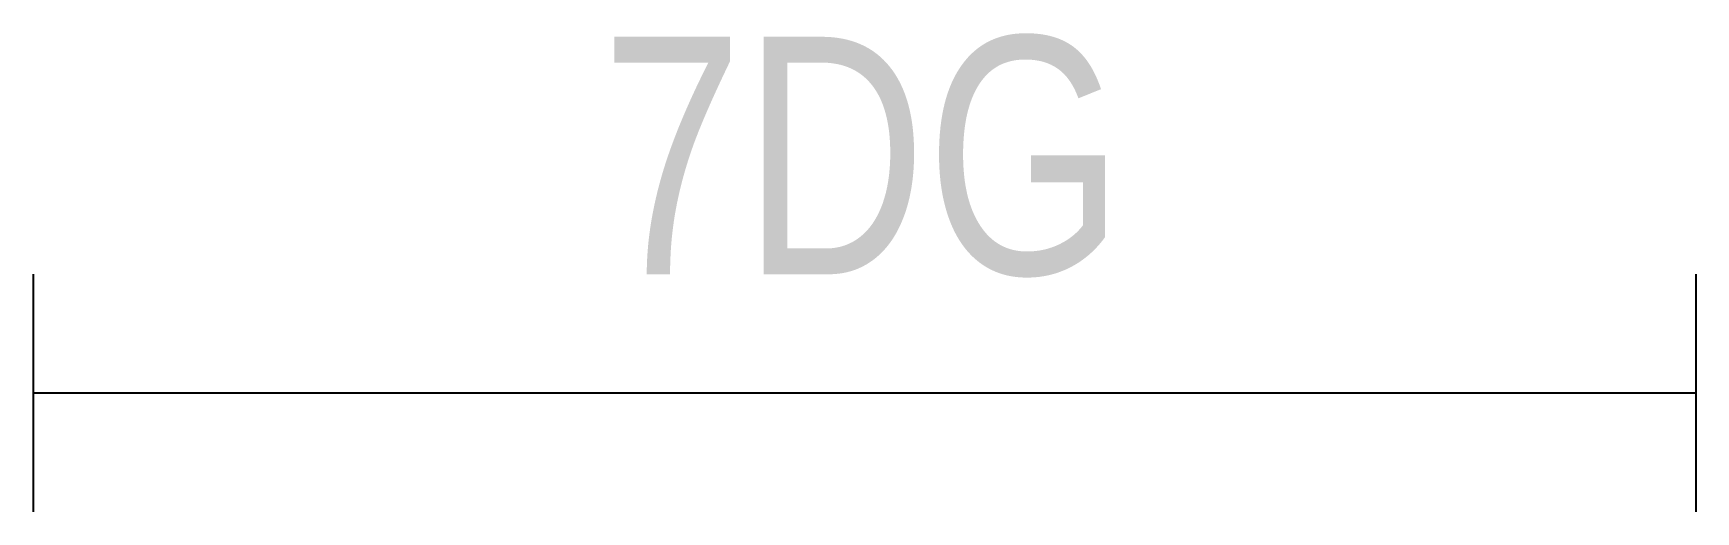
# Model space of a CAD drawing. Extents: x 1.6 to 15.6, y -0.6 to 3.4.
import ezdxf

# ---------------------------------------------------------------- set-up
doc = ezdxf.new("R2010")
doc.units = 0
doc.layers.get('0').update_dxf_attribs({"linetype": 'CONTINUOUS'})

msp = doc.modelspace()

# ---------------------------------------------------------------- linework, layer by layer
at = {"color": 1, "linetype": 'Continuous'}
for points in [[(1.646, 1.415), (1.646, -0.585)], [(15.646, 1.415), (15.646, -0.585)]]:
    msp.add_lwpolyline(points, dxfattribs=at)
at = {"linetype": 'Continuous'}
msp.add_lwpolyline([(1.646, 0.415), (15.646, 0.415)], dxfattribs=at)

# ---------------------------------------------------------------- texts
at = {"color": 1, "linetype": 'Continuous', "width": 0.8}
msp.add_text('7DG', height=2, dxfattribs=at).set_placement((6.431, 1.415))

doc.saveas('drawing.dxf')
